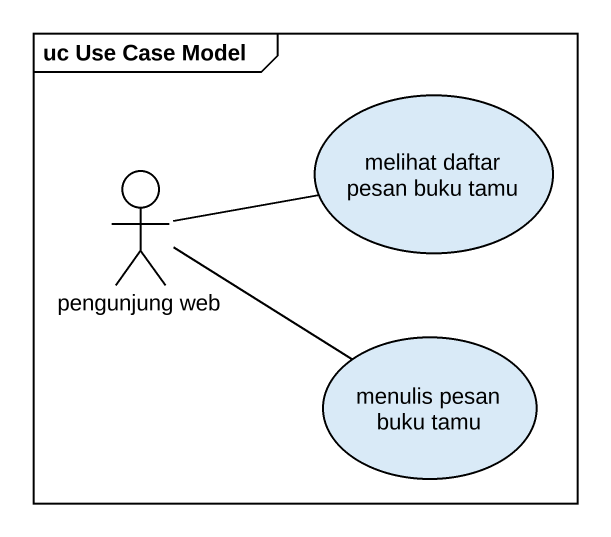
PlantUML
@startuml
mainframe uc Use Case Model
usecase "melihat daftar pesan buku tamu" as melihat_daftar_pesan_buku
actor "pengunjung web" as pengunjung_web
usecase "menulis pesan buku tamu" as menulis_pesan_buku_tamu
pengunjung_web -right- melihat_daftar_pesan_buku
pengunjung_web -right- menulis_pesan_buku_tamu
@enduml
